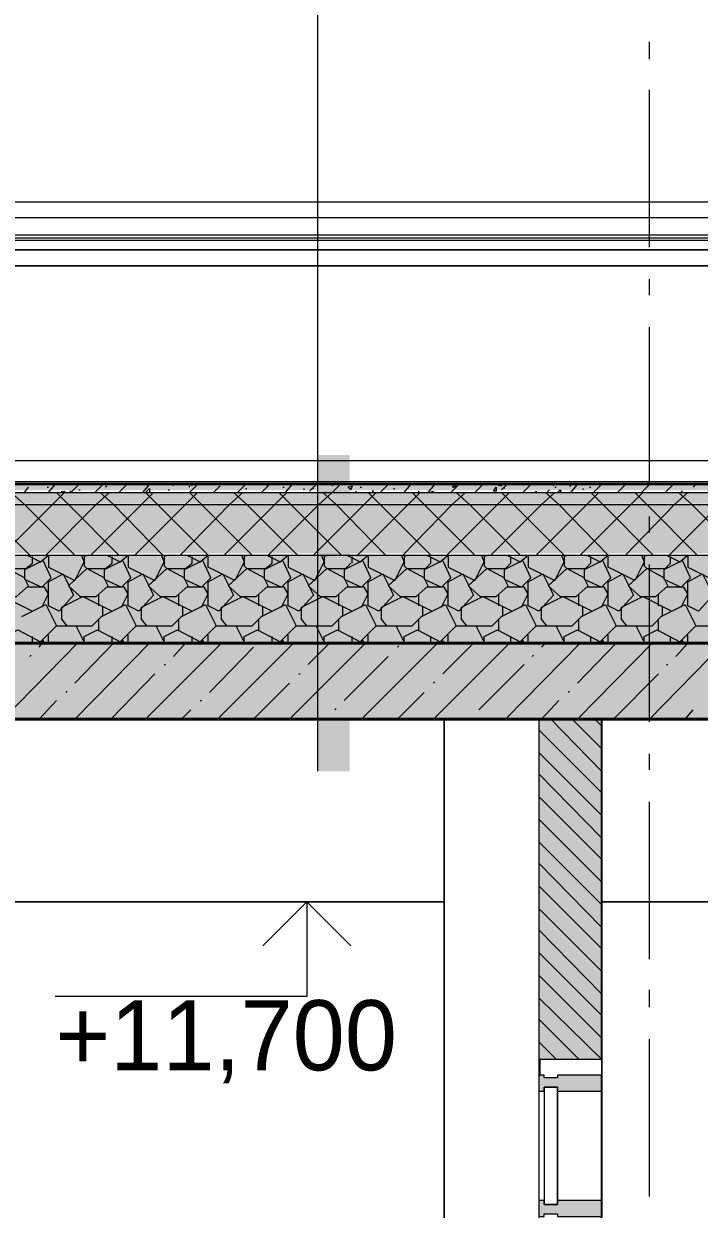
# Model space of a CAD drawing. Header units: millimetres. Extents: x -136833 to 49383, y -8033 to 344618.
# Drawn here: x -95332 to -93186, y 17568 to 21331 of the extents above; entities that cross this region are included whole.
import ezdxf

# ---------------------------------------------------------------- set-up
doc = ezdxf.new("R2010")
doc.units = ezdxf.units.MM
doc.layers.add('PDF _Геометрия', color=7, linetype='Continuous', true_color=0x1d1d1d)
doc.layers.add('PDF _Сплошная заливка', color=7, linetype='Continuous', true_color=0xffffff)
doc.layers.add('PDF _Текст', color=7, linetype='Continuous')

msp = doc.modelspace()

# ---------------------------------------------------------------- hatches: boundary and pattern name
at = {"layer": 'PDF _Сплошная заливка', "transparency": 33554559}
for color, points in [(256, [(-78050.73034751718, 19936.64902127481), (-78300.48146832889, 19932.41595143055), (-78545.99951929633, 19928.18288158628), (-79045.50176091974, 19919.71674189774), (-79291.01981188718, 19915.48367205348), (-79790.52205351059, 19907.01753236494), (-80036.04010447803, 19902.78446252067), (-80285.79122528975, 19898.55139267642), (-80531.30927625718, 19894.31832283215), (-81030.81151788059, 19885.85218314362), (-81276.32956884803, 19881.61911329935), (-81775.83181047143, 19873.15297361081), (-101616.2301705471, 19868.91990376655), (-101616.2301705471, 19873.15297361081), (-101802.4852436948, 19881.61911329935), (-101899.8458501129, 19885.85218314362), (-101992.9733866868, 19890.08525298788), (-102090.3339931049, 19894.31832283215), (-102183.4615296788, 19898.55139267642), (-102280.8221360969, 19902.78446252067), (-102467.0772092446, 19911.25060220921), (-102564.4378156627, 19915.48367205348), (-102657.5653522366, 19919.71674189774), (-102754.9259586547, 19923.94981174201), (-102848.0534952286, 19928.18288158628), (-102945.4141016467, 19932.41595143055), (-103038.5416382205, 19936.64902127481), (-103135.9022446387, 19936.64902127481), (-103135.9022446387, 19911.25060220921), (-103038.5416382205, 19911.25060220921), (-102945.4141016467, 19907.01753236494), (-102848.0534952286, 19902.78446252067), (-102754.9259586547, 19898.55139267642), (-102657.5653522366, 19894.31832283215), (-102564.4378156627, 19890.08525298788), (-102467.0772092446, 19885.85218314362), (-102373.9496726707, 19881.61911329935), (-102276.5890662526, 19877.38604345508), (-102090.3339931049, 19868.91990376655), (-101992.9733866868, 19864.68683392228), (-101899.8458501129, 19860.45376407802), (-101802.4852436948, 19856.22069423375), (-101709.357707121, 19851.98762438949), (-81674.23813420905, 19847.75455454522), (-81674.23813420905, 19851.98762438949), (-78059.19648720571, 19911.25060220921), (-77805.21229654975, 19911.25060220921), (-77805.21229654975, 19936.64902127481)]), (256, [(-78050.73034751718, 19911.25060220921), (-78300.48146832889, 19907.01753236494), (-78545.99951929633, 19902.78446252067), (-79045.50176091974, 19894.31832283215), (-79291.01981188718, 19890.08525298788), (-79790.52205351059, 19881.61911329935), (-80036.04010447803, 19877.38604345508), (-80285.79122528975, 19873.15297361081), (-80531.30927625718, 19868.91990376655), (-81030.81151788059, 19860.45376407802), (-81276.32956884803, 19856.22069423375), (-81775.83181047143, 19847.75455454522), (-101616.2301705471, 19843.52148470095), (-101616.2301705471, 19847.75455454522), (-101802.4852436948, 19856.22069423375), (-101899.8458501129, 19860.45376407802), (-101992.9733866868, 19864.68683392228), (-102090.3339931049, 19868.91990376655), (-102183.4615296788, 19873.15297361081), (-102280.8221360969, 19877.38604345508), (-102467.0772092446, 19885.85218314362), (-102564.4378156627, 19890.08525298788), (-102657.5653522366, 19894.31832283215), (-102754.9259586547, 19898.55139267642), (-102848.0534952286, 19902.78446252067), (-102945.4141016467, 19907.01753236494), (-103038.5416382205, 19911.25060220921), (-103135.9022446387, 19911.25060220921), (-103135.9022446387, 19873.15297361081), (-103038.5416382205, 19873.15297361081), (-102945.4141016467, 19868.91990376655), (-102848.0534952286, 19864.68683392228), (-102754.9259586547, 19860.45376407802), (-102657.5653522366, 19856.22069423375), (-102564.4378156627, 19851.98762438949), (-102467.0772092446, 19847.75455454522), (-102373.9496726707, 19843.52148470095), (-102276.5890662526, 19839.28841485668), (-102090.3339931049, 19830.82227516815), (-101992.9733866868, 19826.58920532388), (-101899.8458501129, 19822.35613547963), (-101802.4852436948, 19818.12306563536), (-101616.2301705471, 19809.65692594682), (-81674.23813420905, 19805.42385610256), (-81674.23813420905, 19809.65692594682), (-81428.72008324161, 19813.88999579109), (-79739.7252153794, 19843.52148470095), (-79494.20716441196, 19847.75455454522), (-78046.49727767293, 19873.15297361081), (-77805.21229654975, 19873.15297361081), (-77805.21229654975, 19911.25060220921)]), (256, [(-78050.73034751718, 19873.15297361081), (-78300.48146832889, 19868.91990376655), (-78545.99951929633, 19864.68683392228), (-79045.50176091974, 19856.22069423375), (-79291.01981188718, 19851.98762438949), (-79790.52205351059, 19843.52148470095), (-80036.04010447803, 19839.28841485668), (-80285.79122528975, 19835.05534501242), (-80531.30927625718, 19830.82227516815), (-81030.81151788059, 19822.35613547963), (-81276.32956884803, 19818.12306563536), (-81775.83181047143, 19809.65692594682), (-101616.2301705471, 19805.42385610256), (-101616.2301705471, 19809.65692594682), (-101802.4852436948, 19818.12306563536), (-101899.8458501129, 19822.35613547963), (-101992.9733866868, 19826.58920532388), (-102090.3339931049, 19830.82227516815), (-102183.4615296788, 19835.05534501242), (-102280.8221360969, 19839.28841485668), (-102467.0772092446, 19847.75455454522), (-102564.4378156627, 19851.98762438949), (-102657.5653522366, 19856.22069423375), (-102754.9259586547, 19860.45376407802), (-102848.0534952286, 19864.68683392228), (-102945.4141016467, 19868.91990376655), (-103038.5416382205, 19873.15297361081), (-103135.9022446387, 19873.15297361081), (-103135.9022446387, 19712.29631952869), (-103038.5416382205, 19712.29631952869), (-102945.4141016467, 19708.06324968444), (-102848.0534952286, 19703.83017984017), (-102754.9259586547, 19699.5971099959), (-102657.5653522366, 19695.36404015163), (-102564.4378156627, 19691.13097030737), (-102467.0772092446, 19686.8979004631), (-102280.8221360969, 19678.43176077457), (-102183.4615296788, 19674.1986909303), (-102090.3339931049, 19669.96562108604), (-101992.9733866868, 19665.73255124177), (-101899.8458501129, 19661.49948139751), (-101802.4852436948, 19657.26641155324), (-101616.2301705471, 19648.8002718647), (-101171.7578368992, 19644.56720202044), (-101171.7578368992, 19648.8002718647), (-81674.23813420905, 19653.03334170897), (-78059.19648720571, 19712.29631952869), (-77805.21229654975, 19712.29631952869), (-77805.21229654975, 19873.15297361081)]), (256, [(-78050.73034751718, 19712.29631952869), (-78550.23258914059, 19703.83017984017), (-78795.75064010805, 19699.5971099959), (-79295.25288173146, 19691.13097030737), (-79540.77093269888, 19686.8979004631), (-80040.2731743223, 19678.43176077457), (-80285.79122528975, 19674.1986909303), (-80785.29346691314, 19665.73255124177), (-81030.81151788059, 19661.49948139751), (-81780.06488031571, 19648.8002718647), (-101616.2301705471, 19644.56720202044), (-101616.2301705471, 19648.8002718647), (-101802.4852436948, 19657.26641155324), (-101899.8458501129, 19661.49948139751), (-101992.9733866868, 19665.73255124177), (-102090.3339931049, 19669.96562108604), (-102183.4615296788, 19674.1986909303), (-102280.8221360969, 19678.43176077457), (-102467.0772092446, 19686.8979004631), (-102564.4378156627, 19691.13097030737), (-102657.5653522366, 19695.36404015163), (-102754.9259586547, 19699.5971099959), (-102848.0534952286, 19703.83017984017), (-102945.4141016467, 19708.06324968444), (-103038.5416382205, 19712.29631952869), (-103135.9022446387, 19712.29631952869), (-103135.9022446387, 19365.18459229888), (-77805.21229654975, 19365.18459229888), (-77805.21229654975, 19712.29631952869)]), (7, [(-93636.89351410532, 17955.57233415823), (-93636.89351410532, 17942.87312462543), (-93497.20220924454, 17942.87312462543), (-93497.20220924454, 17993.66996275663), (-93636.89351410532, 17993.66996275663), (-93636.89351410532, 17985.20382306809), (-93679.22421254798, 17985.20382306809), (-93679.22421254798, 17993.66996275663), (-93696.15649192504, 17993.66996275663), (-93696.15649192504, 17942.87312462543), (-93679.22421254798, 17942.87312462543), (-93679.22421254798, 17955.57233415823)]), (7, [(-93636.89351410532, 17553.43069895294), (-93636.89351410532, 17544.9645592644), (-93497.20220924454, 17544.9645592644), (-93497.20220924454, 17595.7613973956), (-93636.89351410532, 17595.7613973956), (-93636.89351410532, 17583.0621878628), (-93679.22421254798, 17583.0621878628), (-93679.22421254798, 17595.7613973956), (-93696.15649192504, 17595.7613973956), (-93696.15649192504, 17544.9645592644), (-93679.22421254798, 17544.9645592644), (-93679.22421254798, 17553.43069895294)])]:
    msp.add_hatch(color=color, dxfattribs=at).paths.add_polyline_path(points)
h = msp.add_hatch(color=256, dxfattribs=at)
h.paths.add_polyline_path([(-77398.8375915002, 19123.8996111757), (-77398.8375915002, 19364.21276620235), (-103546.0112988801, 19364.21276620235), (-103546.0112988801, 19123.8996111757)])
h.paths.add_polyline_path([(146.768885612255, 19123.8996111757), (146.768885612255, 19364.21276620235), (-2304.178554217884, 19364.21276620235), (-2304.178554217884, 19123.8996111757)])
h.paths.add_polyline_path([(-4501.14180339202, 19123.8996111757), (-4501.14180339202, 19364.21276620235), (-25450.60446266543, 19364.21276620235), (-25450.60446266543, 19123.8996111757)])
h.paths.add_polyline_path([(-26102.49721868243, 19123.8996111757), (-26102.49721868243, 19364.21276620235), (-26352.24833949412, 19364.21276620235), (-26352.24833949412, 19123.8996111757)])
h = msp.add_hatch(color=256, dxfattribs=at)
h.paths.add_polyline_path([(-93696.15649192504, 18044.46680088781), (-93497.20220924454, 18044.46680088781), (-93497.20220924454, 19123.8996111757), (-93696.15649192504, 19123.8996111757)])
h.paths.add_polyline_path([(-93497.20220924454, 15242.1745639836), (-93696.15649192504, 15242.1745639836), (-93696.15649192504, 15165.9793067868), (-93497.20220924454, 15165.9793067868)])

# ---------------------------------------------------------------- linework, layer by layer
at = {"layer": 'PDF _Геометрия', "color": 7, "lineweight": 9}
for points in [[(-76899.33534987678, 29359.46249461136), (-94398.84608607323, 29359.46249461136), (-94398.84608607323, 24961.30292641879), (-94398.84608607323, 18958.80988724931)], [(-93344.81169485094, 21219.26918408746), (-93344.81169485094, 21274.29909206292)], [(-93344.81169485094, 20622.40633604594), (-93344.81169485094, 21121.90857766934)], [(-82829.86620169372, 20715.53387261979), (-103093.571546196, 20715.53387261979), (-103059.7069874419, 20660.50396464433), (-103093.571546196, 20715.53387261979), (-103825.8926292541, 20762.09764090672), (-103855.5241181639, 20766.33071075098), (-82829.86620169372, 20766.33071075098)], [(-82829.86620169372, 20660.50396464433), (-103059.7069874419, 20660.50396464433), (-103072.4061969747, 20652.0378249558), (-82829.86620169372, 20652.0378249558)], [(-82829.86620169372, 20643.57168526726), (-103123.2030351059, 20643.57168526726), (-103123.2030351059, 20613.9401963574)], [(-103127.4361049501, 19945.11516096334), (-103127.4361049501, 20563.1433582262), (-103131.6691747944, 20563.1433582262), (-103135.9022446387, 20563.1433582262), (-103144.3683843272, 20563.1433582262), (-103296.7588987208, 20563.1433582262), (-103296.7588987208, 19365.18459229888), (-103144.3683843272, 19365.18459229888), (-103135.9022446387, 19365.18459229888), (-77805.21229654975, 19365.18459229888)], [(-77805.21229654975, 19945.11516096334), (-77805.21229654975, 19940.88209111907), (-77805.21229654975, 19936.64902127481), (-77805.21229654975, 19911.25060220921), (-77805.21229654975, 19873.15297361081), (-77805.21229654975, 19712.29631952869), (-77805.21229654975, 19365.18459229888), (-77796.74615686122, 19365.18459229888), (-77648.5887123119, 19365.18459229888), (-77648.5887123119, 20563.1433582262), (-77796.74615686122, 20563.1433582262), (-77805.21229654975, 20563.1433582262), (-77809.44536639401, 20563.1433582262), (-77813.67843623828, 20563.1433582262), (-77813.67843623828, 19945.11516096334), (-81775.83181047143, 19877.38604345508), (-101616.2301705471, 19877.38604345508), (-103127.4361049501, 19945.11516096334), (-82863.73076044786, 19945.11516096334)], [(-93344.81169485094, 20470.01582165235), (-93344.81169485094, 20520.81265978354)], [(-93344.81169485094, 19868.91990376655), (-93344.81169485094, 20368.42214538996)], [(-93344.81169485094, 19716.52938937296), (-93344.81169485094, 19767.32622750416)], [(-93344.81169485094, 19115.43347148717), (-93344.81169485094, 19614.93571311058)], [(-93696.15649192504, 19123.8996111757), (-93996.70445086795, 19123.8996111757), (-93996.70445086795, 15242.1745639836), (-93996.70445086795, 15843.2704818694), (-95546.00801386937, 15843.2704818694), (-95546.00801386937, 15242.1745639836)], [(-94208.35794308125, 19123.8996111757), (-95546.00801386937, 19123.8996111757), (-95546.00801386937, 18543.96904251123), (-93996.70445086795, 18543.96904251123), (-93996.70445086795, 19123.8996111757)], [(-92815.67796431767, 15165.9793067868), (-91693.91445558713, 15165.9793067868), (-91693.91445558713, 18543.96904251123), (-93497.20220924454, 18543.96904251123), (-91693.91445558713, 18543.96904251123), (-91693.91445558713, 19123.8996111757)], [(-93497.20220924454, 19123.8996111757), (-93497.20220924454, 18543.96904251123)], [(-93495.21340600672, 19121.25555737673), (-93495.21340600672, 6840.299593478569), (-93444.42510919797, 6840.299593478569), (-93444.42510919797, 9092.232011483), (-93444.42510919797, 6840.299593478569)], [(-93344.81169485094, 18963.04295709358), (-93344.81169485094, 19013.83979522478)], [(-93344.81169485094, 18361.94703920779), (-93344.81169485094, 18861.4492808312)], [(-94136.39575572874, 18543.96904251123), (-94415.7783654503, 18543.96904251123), (-94432.71064482737, 18543.96904251123), (-94432.71064482737, 18243.42108356833), (-95232.76084539367, 18243.42108356833)], [(-94280.32013043377, 18543.96904251123), (-94580.86808937669, 18543.96904251123)], [(-93344.81169485094, 18209.5565248142), (-93344.81169485094, 18264.58643278966)], [(-93344.81169485094, 17608.4606069284), (-93344.81169485094, 18107.96284855182)], [(-93497.20220924454, 18044.46680088781), (-93497.20220924454, 15242.1745639836), (-93497.20220924454, 17570.36297833001), (-93497.20220924454, 17968.27154369103)], [(-93696.15649192504, 17968.27154369103), (-93696.15649192504, 17570.36297833001), (-93696.15649192504, 15242.1745639836)], [(-93679.22421254798, 17942.87312462543), (-93679.22421254798, 17595.7613973956)], [(-93636.89351410532, 17942.87312462543), (-93636.89351410532, 17595.7613973956)]]:
    msp.add_lwpolyline(points, dxfattribs=at)
for points in [[(-103123.2030351059, 20613.9401963574), (-82829.86620169372, 20613.9401963574)], [(-103127.4361049501, 20563.1433582262), (-82829.86620169372, 20563.1433582262)], [(-93696.15649192504, 19123.8996111757), (-93696.15649192504, 18044.46680088781), (-93497.20220924454, 18044.46680088781), (-93497.20220924454, 19123.8996111757)], [(-93996.70445086795, 15843.2704818694), (-93996.70445086795, 18543.96904251123), (-95546.00801386937, 18543.96904251123), (-95546.00801386937, 15843.2704818694)], [(-93636.89351410532, 17583.0621878628), (-93636.89351410532, 17955.57233415823), (-93679.22421254798, 17955.57233415823), (-93679.22421254798, 17583.0621878628)]]:
    msp.add_lwpolyline(points, close=True, dxfattribs=at)
at = {"layer": 'PDF _Геометрия', "color": 7, "lineweight": 40}
msp.add_lwpolyline([(-95546.00801386937, 19123.8996111757), (-91693.91445558713, 19123.8996111757), (-91693.91445558713, 18162.99275652727), (-91194.41221396372, 18162.99275652727), (-91194.41221396372, 19123.8996111757), (-88095.80508796086, 19123.8996111757), (-88095.80508796086, 18162.99275652727), (-87596.30284633746, 18162.99275652727), (-87596.30284633746, 19123.8996111757), (-83397.0975608254, 19123.8996111757), (-83397.0975608254, 18162.99275652727), (-82897.59531920198, 18162.99275652727), (-82897.59531920198, 19123.8996111757), (-77898.33983312361, 19123.8996111757), (-77898.33983312361, 18543.96904251123), (-77398.8375915002, 18543.96904251123), (-77398.8375915002, 19123.8996111757), (-77398.8375915002, 19365.18459229888), (-77398.8375915002, 20563.1433582262), (-77648.5887123119, 20563.1433582262), (-77648.5887123119, 19365.18459229888), (-103296.7588987208, 19365.18459229888)], dxfattribs=at)
at = {"layer": 'PDF _Геометрия', "color": 7, "lineweight": 20}
for points in [[(-103131.6691747944, 19945.11516096334), (-103135.9022446387, 19945.11516096334), (-103135.9022446387, 19940.88209111907), (-101616.2301705471, 19873.15297361081), (-81775.83181047143, 19873.15297361081), (-77805.21229654975, 19940.88209111907), (-77805.21229654975, 19945.11516096334), (-77809.44536639401, 19945.11516096334)], [(-103135.9022446387, 19940.88209111907), (-103135.9022446387, 19936.64902127481), (-101616.2301705471, 19868.91990376655), (-81775.83181047143, 19868.91990376655), (-77805.21229654975, 19936.64902127481), (-77805.21229654975, 19940.88209111907)], [(-103135.9022446387, 19936.64902127481), (-103135.9022446387, 19911.25060220921), (-101616.2301705471, 19843.52148470095), (-81775.83181047143, 19843.52148470095), (-77805.21229654975, 19911.25060220921), (-77805.21229654975, 19936.64902127481)], [(-103135.9022446387, 19911.25060220921), (-103135.9022446387, 19873.15297361081), (-101616.2301705471, 19805.42385610256), (-81775.83181047143, 19805.42385610256), (-77805.21229654975, 19873.15297361081), (-77805.21229654975, 19911.25060220921)], [(-103135.9022446387, 19873.15297361081), (-103135.9022446387, 19712.29631952869), (-101616.2301705471, 19644.56720202044), (-81780.06488031571, 19644.56720202044), (-77805.21229654975, 19712.29631952869), (-77805.21229654975, 19873.15297361081)]]:
    msp.add_lwpolyline(points, dxfattribs=at)
at = {"layer": 'PDF _Геометрия', "lineweight": 9}
for points in [[(-95211.59549617235, 19843.52148470095), (-95203.12935648381, 19847.75455454522), (-95203.12935648381, 19843.52148470095), (-95241.2269850822, 19805.42385610256), (-95402.08363916432, 19644.56720202044), (-95393.61749947579, 19623.40185279911), (-95423.24898838566, 19564.13887497938), (-95507.91038527098, 19606.46957342204), (-95507.91038527098, 19644.56720202044), (-95533.30880433657, 19623.40185279911), (-95575.63950277923, 19644.56720202044)], [(-95313.18917243474, 19644.56720202044), (-95474.04582651684, 19805.42385610256), (-95512.14345511523, 19843.52148470095)], [(-95169.26479772967, 19644.56720202044), (-95330.1214518118, 19805.42385610256), (-95372.45215025445, 19843.52148470095)], [(-95330.1214518118, 19843.52148470095), (-95317.422242279, 19860.45376407802)], [(-95262.39233430354, 19644.56720202044), (-95101.53568022142, 19805.42385610256), (-95059.20498177876, 19843.52148470095)], [(-95258.15926445927, 19860.45376407802), (-95253.926194615, 19860.45376407802)], [(-95253.926194615, 19843.52148470095), (-95232.76084539367, 19868.91990376655)], [(-95029.57349286889, 19644.56720202044), (-95190.43014695101, 19805.42385610256), (-95228.52777554942, 19843.52148470095)], [(-95186.19707710674, 19847.75455454522), (-95181.96400726249, 19847.75455454522)], [(-95181.96400726249, 19843.52148470095), (-95156.56558819689, 19868.91990376655)], [(-95156.56558819689, 19851.98762438949), (-95152.33251835262, 19851.98762438949)], [(-95126.93409928703, 19868.91990376655), (-95122.70102944275, 19868.91990376655)], [(-95122.70102944275, 19868.91990376655), (-95122.70102944275, 19868.91990376655)], [(-95118.46795959849, 19644.56720202044), (-94957.61130551637, 19805.42385610256), (-94919.51367691798, 19843.52148470095)], [(-95105.76875006569, 19843.52148470095), (-95080.3703310001, 19868.91990376655)], [(-94889.88218800811, 19644.56720202044), (-95046.50577224596, 19805.42385610256), (-95088.83647068864, 19843.52148470095)], [(-95071.90419131157, 19860.45376407802), (-95067.6711214673, 19864.68683392228)], [(-95050.73884209023, 19868.91990376655), (-95046.50577224596, 19868.91990376655)], [(-95029.57349286889, 19843.52148470095), (-95004.1750738033, 19868.91990376655)], [(-95029.57349286889, 19868.91990376655), (-95025.34042302464, 19868.91990376655)], [(-94978.77665473771, 19644.56720202044), (-94817.92000065559, 19805.42385610256), (-94779.82237205718, 19843.52148470095)], [(-94953.3782356721, 19843.52148470095), (-94932.21288645078, 19868.91990376655)], [(-94640.1310671964, 19644.56720202044), (-94631.66492750787, 19623.40185279911), (-94661.29641641774, 19564.13887497938), (-94745.95781330307, 19606.46957342204), (-94745.95781330307, 19644.56720202044), (-94906.81446738518, 19805.42385610256), (-94944.91209598357, 19843.52148470095), (-94932.21288645078, 19856.22069423375), (-94932.21288645078, 19843.52148470095)], [(-94902.58139754093, 19847.75455454522), (-94902.58139754093, 19847.75455454522)], [(-94894.11525785239, 19851.98762438949), (-94894.11525785239, 19851.98762438949)], [(-94872.94990863104, 19851.98762438949), (-94868.71683878679, 19851.98762438949)], [(-94856.01762925398, 19864.68683392228), (-94856.01762925398, 19868.91990376655)], [(-94834.85228003265, 19644.56720202044), (-94678.2286957948, 19805.42385610256), (-94635.89799735215, 19843.52148470095)], [(-94606.26650844228, 19644.56720202044), (-94767.1231625244, 19805.42385610256), (-94805.22079112279, 19843.52148470095), (-94779.82237205718, 19868.91990376655)], [(-94805.22079112279, 19860.45376407802), (-94805.22079112279, 19864.68683392228)], [(-94800.98772127852, 19868.91990376655), (-94796.75465143425, 19864.68683392228)], [(-94729.025533926, 19843.52148470095), (-94707.86018470467, 19864.68683392228)], [(-94699.39404501613, 19868.91990376655), (-94695.16097517186, 19868.91990376655)], [(-94695.16097517186, 19644.56720202044), (-94534.30432108976, 19805.42385610256), (-94496.20669249137, 19843.52148470095)], [(-94669.76255610627, 19851.98762438949), (-94669.76255610627, 19851.98762438949)], [(-94462.34213373723, 19644.56720202044), (-94623.19878781933, 19805.42385610256), (-94665.529486262, 19843.52148470095)], [(-94652.83027672922, 19843.52148470095), (-94627.43185766361, 19868.91990376655)], [(-94627.43185766361, 19856.22069423375), (-94623.19878781933, 19856.22069423375)], [(-94602.03343859801, 19864.68683392228), (-94602.03343859801, 19864.68683392228)], [(-94576.63501953242, 19843.52148470095), (-94551.23660046683, 19868.91990376655), (-94547.00353062255, 19868.91990376655)], [(-94559.70274015535, 19864.68683392228), (-94555.46967031108, 19864.68683392228)], [(-94555.46967031108, 19644.56720202044), (-94394.61301622898, 19805.42385610256), (-94352.2823177863, 19843.52148470095), (-94326.88389872071, 19868.91990376655)], [(-94547.00353062255, 19868.91990376655), (-94547.00353062255, 19868.91990376655)], [(-94322.65082887645, 19644.56720202044), (-94483.50748295856, 19805.42385610256), (-94521.60511155696, 19843.52148470095)], [(-94508.90590202415, 19860.45376407802), (-94504.67283217989, 19860.45376407802)], [(-94500.43976233562, 19843.52148470095), (-94479.2744131143, 19868.91990376655)], [(-94441.1767845159, 19851.98762438949), (-94441.1767845159, 19856.22069423375)], [(-94424.24450513883, 19847.75455454522), (-94403.07915591751, 19868.91990376655)], [(-94420.01143529457, 19856.22069423375), (-94420.01143529457, 19856.22069423375)], [(-94415.7783654503, 19856.22069423375), (-94411.54529560603, 19856.22069423375)], [(-94411.54529560603, 19644.56720202044), (-94250.68864152391, 19805.42385610256), (-94212.59101292552, 19843.52148470095)], [(-94182.95952401566, 19644.56720202044), (-94339.58310825352, 19805.42385610256), (-94381.91380669616, 19843.52148470095)], [(-94352.2823177863, 19864.68683392228), (-94348.04924794205, 19868.91990376655)], [(-94318.41775903218, 19851.98762438949), (-94318.41775903218, 19851.98762438949)], [(-94276.08706058952, 19843.52148470095), (-94276.08706058952, 19847.75455454522)], [(-94271.85399074525, 19644.56720202044), (-94110.99733666313, 19805.42385610256), (-94072.89970806474, 19843.52148470095)], [(-94263.38785105672, 19860.45376407802), (-94259.15478121245, 19860.45376407802)], [(-94039.0351493106, 19644.56720202044), (-94199.89180339272, 19805.42385610256), (-94237.98943199113, 19843.52148470095)], [(-94199.89180339272, 19843.52148470095), (-94174.49338432713, 19868.91990376655)], [(-94157.56110495006, 19856.22069423375), (-94153.3280351058, 19856.22069423375)], [(-94127.9296160402, 19644.56720202044), (-93971.30603180235, 19805.42385610256), (-93928.97533335969, 19843.52148470095)], [(-94123.69654619593, 19843.52148470095), (-94102.5311969746, 19868.91990376655)], [(-93899.34384444982, 19644.56720202044), (-94060.20049853195, 19805.42385610256), (-94098.29812713034, 19843.52148470095)], [(-94085.59891759753, 19868.91990376655), (-94085.59891759753, 19868.91990376655)], [(-94085.59891759753, 19868.91990376655), (-94085.59891759753, 19868.91990376655)], [(-94077.132777909, 19843.52148470095), (-94077.132777909, 19847.75455454522)], [(-94047.50128899913, 19843.52148470095), (-94026.33593977781, 19868.91990376655)], [(-94047.50128899913, 19868.91990376655), (-94043.26821915488, 19868.91990376655)], [(-94043.26821915488, 19843.52148470095), (-94030.56900962206, 19847.75455454522), (-94034.80207946635, 19843.52148470095)], [(-93988.23831117942, 19856.22069423375), (-93988.23831117942, 19856.22069423375)], [(-93988.23831117942, 19644.56720202044), (-93827.3816570973, 19805.42385610256), (-93789.28402849889, 19843.52148470095)], [(-93975.53910164662, 19843.52148470095), (-93950.14068258103, 19868.91990376655)], [(-93755.41946974478, 19644.56720202044), (-93916.27612382689, 19805.42385610256), (-93958.60682226956, 19843.52148470095)], [(-93899.34384444982, 19843.52148470095), (-93873.94542538423, 19868.91990376655)], [(-93899.34384444982, 19868.91990376655), (-93895.11077460556, 19868.91990376655)], [(-93848.54700631864, 19644.56720202044), (-93687.6903522365, 19805.42385610256), (-93645.35965379386, 19843.52148470095)], [(-93831.61472694157, 19868.91990376655), (-93831.61472694157, 19868.91990376655)], [(-93831.61472694157, 19868.91990376655), (-93814.6824475645, 19864.68683392228), (-93818.91551740876, 19868.91990376655)], [(-93814.6824475645, 19851.98762438949), (-93797.75016818743, 19868.91990376655)], [(-93615.72816488399, 19644.56720202044), (-93776.5848189661, 19805.42385610256), (-93814.6824475645, 19843.52148470095)], [(-93806.21630787596, 19860.45376407802), (-93806.21630787596, 19856.22069423375)], [(-93746.95333005625, 19843.52148470095), (-93721.55491099064, 19868.91990376655)], [(-93708.85570145785, 19843.52148470095), (-93704.62263161357, 19847.75455454522), (-93704.62263161357, 19843.52148470095)], [(-93704.62263161357, 19644.56720202044), (-93543.76597753147, 19805.42385610256), (-93505.66834893308, 19843.52148470095)], [(-93370.21011391655, 19644.56720202044), (-93361.74397422801, 19623.40185279911), (-93391.37546313788, 19564.13887497938), (-93476.0368600232, 19606.46957342204), (-93476.0368600232, 19644.56720202044), (-93632.66044426106, 19805.42385610256), (-93674.99114270372, 19843.52148470095)], [(-93670.75807285945, 19843.52148470095), (-93662.29193317093, 19851.98762438949)], [(-93649.59272363811, 19864.68683392228), (-93649.59272363811, 19868.91990376655)], [(-93645.35965379386, 19860.45376407802), (-93641.12658394959, 19860.45376407802)], [(-93636.89351410532, 19843.52148470095), (-93628.42737441679, 19851.98762438949), (-93628.42737441679, 19843.52148470095)], [(-93628.42737441679, 19847.75455454522), (-93624.19430457252, 19847.75455454522)], [(-93598.79588550693, 19864.68683392228), (-93594.56281566265, 19864.68683392228)], [(-93594.56281566265, 19843.52148470095), (-93573.39746644133, 19868.91990376655)], [(-93564.93132675279, 19644.56720202044), (-93404.07467267069, 19805.42385610256), (-93365.9770440723, 19843.52148470095)], [(-93556.46518706426, 19856.22069423375), (-93556.46518706426, 19851.98762438949)], [(-93535.29983784293, 19860.45376407802), (-93531.06676799867, 19860.45376407802)], [(-93332.11248531815, 19644.56720202044), (-93492.96913940027, 19805.42385610256), (-93531.06676799867, 19843.52148470095)], [(-93522.60062831013, 19843.52148470095), (-93497.20220924454, 19868.91990376655)], [(-93446.40537111333, 19843.52148470095), (-93421.00695204774, 19868.91990376655)], [(-93421.00695204774, 19644.56720202044), (-93264.3833678099, 19805.42385610256), (-93222.05266936723, 19843.52148470095)], [(-93192.42118045737, 19644.56720202044), (-93353.27783453948, 19805.42385610256), (-93391.37546313788, 19843.52148470095)], [(-93378.67625360508, 19868.91990376655), (-93374.44318376081, 19868.91990376655)], [(-93374.44318376081, 19868.91990376655), (-93374.44318376081, 19868.91990376655)], [(-93370.21011391655, 19843.52148470095), (-93344.81169485094, 19868.91990376655)], [(-93294.01485671976, 19843.52148470095), (-93268.61643765416, 19868.91990376655)], [(-93281.31564718696, 19644.56720202044), (-93120.45899310484, 19805.42385610256), (-93082.36136450645, 19843.52148470095)], [(-93048.49680575232, 19644.56720202044), (-93209.35345983444, 19805.42385610256), (-93251.68415827709, 19843.52148470095)], [(-93243.21801858857, 19847.75455454522), (-93238.9849487443, 19847.75455454522)], [(-93217.81959952298, 19847.75455454522), (-93217.81959952298, 19847.75455454522)], [(-93205.12038999016, 19860.45376407802), (-93196.65425030162, 19868.91990376655)], [(-93196.65425030162, 19851.98762438949), (-93196.65425030162, 19851.98762438949)], [(-95380.91828994299, 19644.56720202044), (-95393.61749947579, 19640.33413217617), (-95393.61749947579, 19610.70264326631), (-95385.15135978725, 19602.23650357778), (-95444.41433760698, 19547.20659560232), (-95406.31670900859, 19513.34203684819), (-95355.5198708774, 19513.34203684819), (-95317.422242279, 19547.20659560232), (-95330.1214518118, 19572.60501466792), (-95385.15135978725, 19602.23650357778), (-95325.88838196752, 19602.23650357778), (-95304.7230327462, 19619.16878295484), (-95304.7230327462, 19640.33413217617)], [(-95321.65531212327, 19644.56720202044), (-95279.3246136806, 19623.40185279911), (-95253.926194615, 19644.56720202044), (-95253.926194615, 19606.46957342204), (-95169.26479772967, 19564.13887497938), (-95139.63330881982, 19623.40185279911), (-95148.09944850835, 19644.56720202044)], [(-95126.93409928703, 19644.56720202044), (-95139.63330881982, 19640.33413217617), (-95139.63330881982, 19610.70264326631), (-95131.16716913128, 19602.23650357778), (-95190.43014695101, 19547.20659560232), (-95152.33251835262, 19513.34203684819), (-95101.53568022142, 19513.34203684819), (-95063.43805162303, 19547.20659560232), (-95076.13726115582, 19572.60501466792), (-95131.16716913128, 19602.23650357778), (-95071.90419131157, 19602.23650357778), (-95050.73884209023, 19619.16878295484), (-95050.73884209023, 19640.33413217617)], [(-95067.6711214673, 19644.56720202044), (-95025.34042302464, 19623.40185279911), (-94999.94200395903, 19644.56720202044), (-94999.94200395903, 19606.46957342204), (-94915.28060707371, 19564.13887497938), (-94885.64911816386, 19623.40185279911), (-94894.11525785239, 19644.56720202044)], [(-94872.94990863104, 19644.56720202044), (-94885.64911816386, 19640.33413217617), (-94885.64911816386, 19610.70264326631), (-94877.18297847532, 19602.23650357778), (-94936.44595629504, 19547.20659560232), (-94898.34832769664, 19513.34203684819), (-94847.55148956545, 19513.34203684819), (-94809.45386096706, 19547.20659560232), (-94822.15307049986, 19572.60501466792), (-94877.18297847532, 19602.23650357778), (-94817.92000065559, 19602.23650357778), (-94796.75465143425, 19619.16878295484), (-94796.75465143425, 19640.33413217617)], [(-94813.68693081132, 19644.56720202044), (-94771.35623236865, 19623.40185279911), (-94745.95781330307, 19644.56720202044)], [(-94618.96571797508, 19644.56720202044), (-94631.66492750787, 19640.33413217617), (-94631.66492750787, 19610.70264326631), (-94623.19878781933, 19602.23650357778), (-94682.46176563908, 19547.20659560232), (-94644.36413704068, 19513.34203684819), (-94593.56729890947, 19513.34203684819), (-94555.46967031108, 19547.20659560232), (-94568.16887984388, 19572.60501466792), (-94623.19878781933, 19602.23650357778), (-94563.93580999962, 19602.23650357778), (-94542.7704607783, 19619.16878295484), (-94542.7704607783, 19640.33413217617)], [(-94559.70274015535, 19644.56720202044), (-94517.37204171269, 19623.40185279911), (-94491.97362264708, 19644.56720202044), (-94491.97362264708, 19606.46957342204), (-94407.31222576177, 19564.13887497938), (-94377.68073685191, 19623.40185279911), (-94386.14687654044, 19644.56720202044)], [(-94364.9815273191, 19644.56720202044), (-94377.68073685191, 19640.33413217617), (-94377.68073685191, 19610.70264326631), (-94369.21459716337, 19602.23650357778), (-94428.47757498309, 19547.20659560232), (-94390.3799463847, 19513.34203684819), (-94339.58310825352, 19513.34203684819), (-94301.48547965512, 19547.20659560232), (-94314.18468918791, 19572.60501466792), (-94369.21459716337, 19602.23650357778), (-94309.95161934366, 19602.23650357778), (-94293.01933996659, 19619.16878295484)], [(-94305.71854949938, 19644.56720202044), (-94263.38785105672, 19623.40185279911), (-94237.98943199113, 19644.56720202044), (-94237.98943199113, 19606.46957342204), (-94153.3280351058, 19564.13887497938), (-94123.69654619593, 19623.40185279911), (-94132.16268588447, 19644.56720202044)], [(-94110.99733666313, 19644.56720202044), (-94123.69654619593, 19640.33413217617), (-94123.69654619593, 19610.70264326631), (-94115.2304065074, 19602.23650357778), (-94174.49338432713, 19547.20659560232), (-94136.39575572874, 19513.34203684819), (-94085.59891759753, 19513.34203684819), (-94047.50128899913, 19547.20659560232), (-94060.20049853195, 19572.60501466792), (-94115.2304065074, 19602.23650357778), (-94055.96742868767, 19602.23650357778), (-94039.0351493106, 19619.16878295484), (-94039.0351493106, 19640.33413217617)], [(-94051.73435884342, 19644.56720202044), (-94009.40366040074, 19623.40185279911), (-93984.00524133515, 19644.56720202044), (-93984.00524133515, 19606.46957342204), (-93899.34384444982, 19564.13887497938), (-93869.71235553996, 19623.40185279911), (-93878.1784952285, 19644.56720202044)], [(-93857.01314600716, 19644.56720202044), (-93869.71235553996, 19640.33413217617), (-93869.71235553996, 19610.70264326631), (-93861.24621585142, 19602.23650357778), (-93920.50919367115, 19547.20659560232), (-93882.41156507276, 19513.34203684819), (-93831.61472694157, 19513.34203684819), (-93793.51709834317, 19547.20659560232), (-93806.21630787596, 19572.60501466792), (-93861.24621585142, 19602.23650357778), (-93801.98323803171, 19602.23650357778), (-93785.05095865464, 19619.16878295484), (-93785.05095865464, 19640.33413217617)], [(-93797.75016818743, 19644.56720202044), (-93755.41946974478, 19623.40185279911), (-93730.02105067918, 19644.56720202044), (-93730.02105067918, 19606.46957342204), (-93645.35965379386, 19564.13887497938), (-93615.72816488399, 19623.40185279911), (-93624.19430457252, 19644.56720202044)], [(-93603.02895535118, 19644.56720202044), (-93615.72816488399, 19640.33413217617), (-93615.72816488399, 19610.70264326631), (-93607.26202519546, 19602.23650357778), (-93666.52500301518, 19547.20659560232), (-93628.42737441679, 19513.34203684819), (-93577.6305362856, 19513.34203684819), (-93539.5329076872, 19547.20659560232), (-93552.23211722, 19572.60501466792), (-93607.26202519546, 19602.23650357778), (-93547.99904737572, 19602.23650357778), (-93531.06676799867, 19619.16878295484), (-93531.06676799867, 19640.33413217617)], [(-93543.76597753147, 19644.56720202044), (-93501.4352790888, 19623.40185279911), (-93476.0368600232, 19644.56720202044)], [(-93349.04476469522, 19644.56720202044), (-93361.74397422801, 19640.33413217617), (-93361.74397422801, 19610.70264326631), (-93353.27783453948, 19602.23650357778), (-93412.54081235922, 19547.20659560232), (-93374.44318376081, 19513.34203684819), (-93323.64634562962, 19513.34203684819), (-93285.54871703123, 19547.20659560232), (-93298.24792656403, 19572.60501466792), (-93353.27783453948, 19602.23650357778), (-93294.01485671976, 19602.23650357778), (-93277.08257734269, 19619.16878295484), (-93277.08257734269, 19640.33413217617)], [(-93289.7817868755, 19644.56720202044), (-93247.45108843283, 19623.40185279911), (-93222.05266936723, 19644.56720202044), (-93222.05266936723, 19606.46957342204), (-93137.39127248191, 19564.13887497938), (-93107.75978357205, 19623.40185279911), (-93116.22592326059, 19644.56720202044)], [(-94288.7862701223, 19619.16878295484), (-94288.7862701223, 19640.33413217617)], [(-95275.09154383634, 19479.47747809406), (-95253.926194615, 19521.80817653672), (-95266.62540414781, 19542.97352575805), (-95321.65531212327, 19542.97352575805)], [(-95021.10735318036, 19479.47747809406), (-94999.94200395903, 19521.80817653672), (-95012.64121349184, 19542.97352575805), (-95067.6711214673, 19542.97352575805)], [(-94767.1231625244, 19479.47747809406), (-94745.95781330307, 19521.80817653672), (-94758.65702283586, 19542.97352575805), (-94813.68693081132, 19542.97352575805)], [(-94513.13897186842, 19479.47747809406), (-94491.97362264708, 19521.80817653672), (-94504.67283217989, 19542.97352575805), (-94559.70274015535, 19542.97352575805)], [(-94259.15478121245, 19479.47747809406), (-94237.98943199113, 19521.80817653672), (-94250.68864152391, 19542.97352575805), (-94305.71854949938, 19542.97352575805)], [(-94005.17059055649, 19479.47747809406), (-93984.00524133515, 19521.80817653672), (-93996.70445086795, 19542.97352575805), (-94051.73435884342, 19542.97352575805)], [(-93751.1863999005, 19479.47747809406), (-93730.02105067918, 19521.80817653672), (-93742.72026021197, 19542.97352575805), (-93797.75016818743, 19542.97352575805)], [(-93497.20220924454, 19479.47747809406), (-93476.0368600232, 19521.80817653672), (-93488.736069556, 19542.97352575805), (-93543.76597753147, 19542.97352575805)], [(-93243.21801858857, 19479.47747809406), (-93222.05266936723, 19521.80817653672), (-93234.75187890003, 19542.97352575805), (-93289.7817868755, 19542.97352575805)], [(-95448.64740745125, 19420.21450027433), (-95465.5796868283, 19441.37984949567), (-95465.5796868283, 19479.47747809406), (-95397.85056932006, 19513.34203684819), (-95304.7230327462, 19466.77826856126)], [(-95194.66321679528, 19420.21450027433), (-95211.59549617235, 19441.37984949567), (-95211.59549617235, 19479.47747809406), (-95143.8663786641, 19513.34203684819), (-95050.73884209023, 19466.77826856126)], [(-95093.06954053289, 19483.71054793832), (-95093.06954053289, 19517.57510669246)], [(-94940.67902613932, 19420.21450027433), (-94957.61130551637, 19441.37984949567), (-94957.61130551637, 19479.47747809406), (-94889.88218800811, 19513.34203684819), (-94796.75465143425, 19466.77826856126)], [(-94839.08534987693, 19483.71054793832), (-94839.08534987693, 19517.57510669246)], [(-94686.69483548333, 19420.21450027433), (-94703.6271148604, 19441.37984949567), (-94703.6271148604, 19479.47747809406), (-94635.89799735215, 19513.34203684819), (-94542.7704607783, 19466.77826856126)], [(-94585.10115922094, 19483.71054793832), (-94585.10115922094, 19517.57510669246)], [(-94432.71064482737, 19420.21450027433), (-94449.64292420443, 19441.37984949567), (-94449.64292420443, 19479.47747809406), (-94381.91380669616, 19513.34203684819), (-94288.7862701223, 19466.77826856126)], [(-94331.11696856498, 19483.71054793832), (-94331.11696856498, 19517.57510669246)], [(-94178.7264541714, 19420.21450027433), (-94195.65873354845, 19441.37984949567), (-94195.65873354845, 19479.47747809406), (-94127.9296160402, 19513.34203684819), (-94034.80207946635, 19466.77826856126)], [(-94077.132777909, 19483.71054793832), (-94077.132777909, 19517.57510669246)], [(-93924.74226351542, 19420.21450027433), (-93941.67454289249, 19441.37984949567), (-93941.67454289249, 19479.47747809406), (-93873.94542538423, 19513.34203684819), (-93780.81788881037, 19466.77826856126)], [(-93823.14858725303, 19483.71054793832), (-93823.14858725303, 19517.57510669246)], [(-93670.75807285945, 19420.21450027433), (-93687.6903522365, 19441.37984949567), (-93687.6903522365, 19479.47747809406), (-93619.96123472825, 19513.34203684819), (-93526.8336981544, 19466.77826856126)], [(-93569.16439659707, 19483.71054793832), (-93569.16439659707, 19517.57510669246)], [(-93416.77388220347, 19420.21450027433), (-93433.70616158054, 19441.37984949567), (-93433.70616158054, 19479.47747809406), (-93365.9770440723, 19513.34203684819), (-93272.84950749842, 19466.77826856126)], [(-93315.18020594108, 19483.71054793832), (-93315.18020594108, 19517.57510669246)], [(-95393.61749947579, 19365.18459229888), (-95393.61749947579, 19386.3499415202), (-95351.28680103313, 19407.51529074153), (-95279.3246136806, 19369.41766214313), (-95228.52777554942, 19420.21450027433), (-95114.23488975421, 19420.21450027433), (-95080.3703310001, 19454.07905902846), (-95080.3703310001, 19479.47747809406)], [(-95338.58759150034, 19449.84598918419), (-95262.39233430354, 19487.94361778259), (-95228.52777554942, 19420.21450027433)], [(-95139.63330881982, 19365.18459229888), (-95139.63330881982, 19386.3499415202), (-95097.30261037716, 19407.51529074153), (-95025.34042302464, 19369.41766214313), (-94974.54358489343, 19420.21450027433), (-94860.25069909825, 19420.21450027433), (-94826.38614034413, 19454.07905902846), (-94826.38614034413, 19479.47747809406)], [(-95084.60340084435, 19449.84598918419), (-95008.40814364757, 19487.94361778259), (-94974.54358489343, 19420.21450027433)], [(-94885.64911816386, 19365.18459229888), (-94885.64911816386, 19386.3499415202), (-94843.31841972118, 19407.51529074153), (-94771.35623236865, 19369.41766214313), (-94720.55939423747, 19420.21450027433), (-94606.26650844228, 19420.21450027433), (-94572.40194968815, 19454.07905902846), (-94572.40194968815, 19479.47747809406)], [(-94830.6192101884, 19449.84598918419), (-94754.4239529916, 19487.94361778259), (-94720.55939423747, 19420.21450027433)], [(-94631.66492750787, 19365.18459229888), (-94631.66492750787, 19386.3499415202), (-94589.33422906522, 19407.51529074153), (-94517.37204171269, 19369.41766214313), (-94466.5752035815, 19420.21450027433), (-94352.2823177863, 19420.21450027433), (-94318.41775903218, 19454.07905902846), (-94318.41775903218, 19479.47747809406)], [(-94576.63501953242, 19449.84598918419), (-94500.43976233562, 19487.94361778259), (-94466.5752035815, 19420.21450027433)], [(-94377.68073685191, 19365.18459229888), (-94377.68073685191, 19386.3499415202), (-94335.35003840923, 19407.51529074153), (-94263.38785105672, 19369.41766214313), (-94212.59101292552, 19420.21450027433), (-94098.29812713034, 19420.21450027433), (-94064.4335683762, 19454.07905902846), (-94064.4335683762, 19479.47747809406)], [(-94322.65082887645, 19449.84598918419), (-94246.45557167966, 19487.94361778259), (-94212.59101292552, 19420.21450027433)], [(-94123.69654619593, 19365.18459229888), (-94123.69654619593, 19386.3499415202), (-94081.36584775327, 19407.51529074153), (-94009.40366040074, 19369.41766214313), (-93958.60682226956, 19420.21450027433), (-93844.31393647435, 19420.21450027433), (-93810.44937772024, 19454.07905902846), (-93810.44937772024, 19479.47747809406)], [(-94068.66663822047, 19449.84598918419), (-93992.47138102367, 19487.94361778259), (-93958.60682226956, 19420.21450027433)], [(-93869.71235553996, 19365.18459229888), (-93869.71235553996, 19386.3499415202), (-93827.3816570973, 19407.51529074153), (-93755.41946974478, 19369.41766214313), (-93704.62263161357, 19420.21450027433), (-93590.3297458184, 19420.21450027433), (-93556.46518706426, 19454.07905902846), (-93556.46518706426, 19479.47747809406)], [(-93814.6824475645, 19449.84598918419), (-93738.48719036771, 19487.94361778259), (-93704.62263161357, 19420.21450027433)], [(-93615.72816488399, 19365.18459229888), (-93615.72816488399, 19386.3499415202), (-93573.39746644133, 19407.51529074153), (-93501.4352790888, 19369.41766214313), (-93450.63844095761, 19420.21450027433), (-93336.34555516242, 19420.21450027433), (-93302.4809964083, 19454.07905902846), (-93302.4809964083, 19479.47747809406)], [(-93560.69825690854, 19449.84598918419), (-93484.50299971174, 19487.94361778259), (-93450.63844095761, 19420.21450027433)], [(-93361.74397422801, 19365.18459229888), (-93361.74397422801, 19386.3499415202), (-93319.41327578537, 19407.51529074153), (-93247.45108843283, 19369.41766214313), (-93196.65425030162, 19420.21450027433), (-93082.36136450645, 19420.21450027433), (-93048.49680575232, 19454.07905902846), (-93048.49680575232, 19479.47747809406)], [(-93344.81169485094, 19123.8996111757), (-93107.75978357205, 19365.18459229888), (-93107.75978357205, 19386.3499415202), (-93065.42908512938, 19407.51529074153), (-92993.46689777686, 19369.41766214313), (-92942.67005964566, 19420.21450027433), (-92828.37717385047, 19420.21450027433), (-92794.51261509635, 19454.07905902846), (-92794.51261509635, 19479.47747809406)], [(-93306.71406625255, 19449.84598918419), (-93230.51880905576, 19487.94361778259), (-93196.65425030162, 19420.21450027433)], [(-95143.8663786641, 19365.18459229888), (-95139.63330881982, 19369.41766214313), (-95165.03172788542, 19420.21450027433)], [(-95093.06954053289, 19403.28222089727), (-95093.06954053289, 19437.1467796514)], [(-94889.88218800811, 19365.18459229888), (-94885.64911816386, 19369.41766214313), (-94911.04753722945, 19420.21450027433)], [(-94839.08534987693, 19403.28222089727), (-94839.08534987693, 19437.1467796514)], [(-94635.89799735215, 19365.18459229888), (-94631.66492750787, 19369.41766214313), (-94657.06334657347, 19420.21450027433)], [(-94585.10115922094, 19403.28222089727), (-94585.10115922094, 19437.1467796514)], [(-94381.91380669616, 19365.18459229888), (-94377.68073685191, 19369.41766214313), (-94403.07915591751, 19420.21450027433)], [(-94331.11696856498, 19403.28222089727), (-94331.11696856498, 19437.1467796514)], [(-94127.9296160402, 19365.18459229888), (-94123.69654619593, 19369.41766214313), (-94149.09496526152, 19420.21450027433)], [(-94077.132777909, 19403.28222089727), (-94077.132777909, 19437.1467796514)], [(-93873.94542538423, 19365.18459229888), (-93869.71235553996, 19369.41766214313), (-93895.11077460556, 19420.21450027433)], [(-93823.14858725303, 19403.28222089727), (-93823.14858725303, 19437.1467796514)], [(-93619.96123472825, 19365.18459229888), (-93615.72816488399, 19369.41766214313), (-93641.12658394959, 19420.21450027433)], [(-93569.16439659707, 19403.28222089727), (-93569.16439659707, 19437.1467796514)], [(-93365.9770440723, 19365.18459229888), (-93361.74397422801, 19369.41766214313), (-93387.14239329362, 19420.21450027433)], [(-93315.18020594108, 19403.28222089727), (-93315.18020594108, 19437.1467796514)], [(-95308.95610259047, 19365.18459229888), (-95304.7230327462, 19365.18459229888), (-95304.7230327462, 19386.3499415202)], [(-95253.926194615, 19365.18459229888), (-95253.926194615, 19390.58301136447)], [(-95054.9719119345, 19365.18459229888), (-95050.73884209023, 19365.18459229888), (-95050.73884209023, 19386.3499415202)], [(-94999.94200395903, 19365.18459229888), (-94999.94200395903, 19390.58301136447)], [(-94800.98772127852, 19365.18459229888), (-94796.75465143425, 19365.18459229888), (-94796.75465143425, 19386.3499415202)], [(-94745.95781330307, 19365.18459229888), (-94745.95781330307, 19390.58301136447)], [(-94547.00353062255, 19365.18459229888), (-94542.7704607783, 19365.18459229888), (-94542.7704607783, 19386.3499415202)], [(-94491.97362264708, 19365.18459229888), (-94491.97362264708, 19390.58301136447)], [(-94288.7862701223, 19365.18459229888), (-94288.7862701223, 19386.3499415202)], [(-94237.98943199113, 19365.18459229888), (-94237.98943199113, 19390.58301136447)], [(-94039.0351493106, 19365.18459229888), (-94039.0351493106, 19386.3499415202)], [(-93984.00524133515, 19365.18459229888), (-93984.00524133515, 19390.58301136447)], [(-93785.05095865464, 19365.18459229888), (-93785.05095865464, 19386.3499415202)], [(-93730.02105067918, 19365.18459229888), (-93730.02105067918, 19390.58301136447)], [(-93531.06676799867, 19365.18459229888), (-93531.06676799867, 19386.3499415202)], [(-93476.0368600232, 19365.18459229888), (-93476.0368600232, 19390.58301136447)], [(-93277.08257734269, 19365.18459229888), (-93277.08257734269, 19386.3499415202)], [(-93260.15029796562, 19322.85389385621), (-93222.05266936723, 19365.18459229888), (-93222.05266936723, 19390.58301136447)], [(-95397.85056932006, 19123.8996111757), (-95160.79865804115, 19365.18459229888)], [(-95266.62540414781, 19365.18459229888), (-95270.85847399206, 19373.6507319874), (-95287.79075336913, 19365.18459229888)], [(-95283.55768352486, 19352.48538276607), (-95275.09154383634, 19365.18459229888)], [(-95169.26479772967, 19123.8996111757), (-94932.21288645078, 19365.18459229888)], [(-95169.26479772967, 19238.19249697089), (-95046.50577224596, 19365.18459229888)], [(-95012.64121349184, 19365.18459229888), (-95016.8742833361, 19373.6507319874), (-95033.80656271317, 19365.18459229888)], [(-94944.91209598357, 19123.8996111757), (-94703.6271148604, 19365.18459229888)], [(-94856.01762925398, 19322.85389385621), (-94817.92000065559, 19365.18459229888)], [(-94758.65702283586, 19365.18459229888), (-94762.89009268013, 19373.6507319874), (-94779.82237205718, 19365.18459229888)], [(-94741.72474345879, 19208.56100806102), (-94602.03343859801, 19352.48538276607)], [(-94716.3263243932, 19123.8996111757), (-94475.04134327003, 19365.18459229888)], [(-94504.67283217989, 19365.18459229888), (-94508.90590202415, 19373.6507319874), (-94525.83818140122, 19365.18459229888)], [(-94487.74055280283, 19123.8996111757), (-94246.45557167966, 19365.18459229888)], [(-94428.47757498309, 19297.45547479061), (-94360.74845747484, 19365.18459229888)], [(-94293.01933996659, 19365.18459229888), (-94293.01933996659, 19365.18459229888)], [(-94250.68864152391, 19365.18459229888), (-94254.9217113682, 19373.6507319874), (-94271.85399074525, 19365.18459229888)], [(-94259.15478121245, 19123.8996111757), (-94017.86980008928, 19365.18459229888), (-94000.9375207122, 19373.6507319874), (-93996.70445086795, 19365.18459229888)], [(-94144.86189541727, 19352.48538276607), (-94140.62882557299, 19356.71845261034)], [(-94039.0351493106, 19365.18459229888), (-94039.0351493106, 19365.18459229888)], [(-94030.56900962206, 19123.8996111757), (-93789.28402849889, 19365.18459229888)], [(-94000.9375207122, 19267.82398588075), (-93903.5769142941, 19365.18459229888)], [(-93801.98323803171, 19123.8996111757), (-93564.93132675279, 19365.18459229888)], [(-93785.05095865464, 19365.18459229888), (-93785.05095865464, 19365.18459229888)], [(-93742.72026021197, 19365.18459229888), (-93746.95333005625, 19373.6507319874), (-93763.8856094333, 19365.18459229888)], [(-93687.6903522365, 19352.48538276607), (-93674.99114270372, 19365.18459229888)], [(-93573.39746644133, 19123.8996111757), (-93336.34555516242, 19365.18459229888)], [(-93573.39746644133, 19238.19249697089), (-93450.63844095761, 19365.18459229888)], [(-93531.06676799867, 19365.18459229888), (-93531.06676799867, 19365.18459229888)], [(-93488.736069556, 19365.18459229888), (-93492.96913940027, 19373.6507319874), (-93509.90141877733, 19365.18459229888)], [(-93277.08257734269, 19365.18459229888), (-93277.08257734269, 19365.18459229888)], [(-93234.75187890003, 19365.18459229888), (-93238.9849487443, 19373.6507319874), (-93255.91722812137, 19365.18459229888)], [(-95313.18917243474, 19322.85389385621), (-95308.95610259047, 19327.08696370048)], [(-94314.18468918791, 19183.16258899542), (-94174.49338432713, 19322.85389385621)], [(-93717.32184114639, 19322.85389385621), (-93713.08877130211, 19327.08696370048)], [(-95054.9719119345, 19123.8996111757), (-94915.28060707371, 19267.82398588075)], [(-94885.64911816386, 19297.45547479061), (-94881.41604831957, 19297.45547479061)], [(-94458.10906389296, 19267.82398588075), (-94453.87599404869, 19267.82398588075)], [(-93886.64463491703, 19153.53110008556), (-93742.72026021197, 19297.45547479061)], [(-93459.10458064615, 19123.8996111757), (-93315.18020594108, 19267.82398588075)], [(-93289.7817868755, 19297.45547479061), (-93285.54871703123, 19297.45547479061)], [(-94602.03343859801, 19123.8996111757), (-94487.74055280283, 19238.19249697089)], [(-94030.56900962206, 19238.19249697089), (-94026.33593977781, 19242.42556681515)], [(-95198.89628663954, 19208.56100806102), (-95194.66321679528, 19212.79407790529)], [(-94144.86189541727, 19123.8996111757), (-94060.20049853195, 19208.56100806102)], [(-93603.02895535118, 19208.56100806102), (-93598.79588550693, 19212.79407790529)], [(-95283.55768352486, 19123.8996111757), (-95228.52777554942, 19183.16258899542)], [(-94771.35623236865, 19183.16258899542), (-94767.1231625244, 19183.16258899542)], [(-94343.81617809777, 19153.53110008556), (-94339.58310825352, 19157.76416992983)], [(-93687.6903522365, 19123.8996111757), (-93632.66044426106, 19183.16258899542)], [(-94830.6192101884, 19123.8996111757), (-94800.98772127852, 19153.53110008556)], [(-94373.44766700764, 19123.8996111757), (-94373.44766700764, 19123.8996111757)], [(-93916.27612382689, 19123.8996111757), (-93912.04305398263, 19128.13268101997)], [(-93497.20220924454, 18958.80988724931), (-93658.05886332665, 19123.8996111757)], [(-93497.20220924454, 19030.77207460184), (-93590.3297458184, 19123.8996111757)], [(-93497.20220924454, 19102.73426195436), (-93518.36755846586, 19123.8996111757)], [(-93230.51880905576, 19123.8996111757), (-93205.12038999016, 19153.53110008556)], [(-93497.20220924454, 18891.08076974106), (-93696.15649192504, 19090.03505242157)], [(-93497.20220924454, 18819.11858238853), (-93696.15649192504, 19018.07286506905)], [(-93497.20220924454, 18747.15639503601), (-93696.15649192504, 18950.34374756078)], [(-93497.20220924454, 18679.42727752775), (-93696.15649192504, 18878.38156020825)], [(-93497.20220924454, 18607.46509017522), (-93696.15649192504, 18806.41937285573)], [(-93497.20220924454, 18535.50290282269), (-93696.15649192504, 18734.45718550321)], [(-93497.20220924454, 18463.54071547017), (-93696.15649192504, 18666.72806799495)], [(-93497.20220924454, 18395.81159796191), (-93696.15649192504, 18594.76588064243)], [(-93497.20220924454, 18323.84941060939), (-93696.15649192504, 18522.8036932899)], [(-93497.20220924454, 18251.88722325686), (-93696.15649192504, 18455.07457578164)], [(-93497.20220924454, 18184.15810574861), (-93696.15649192504, 18383.11238842911)], [(-93497.20220924454, 18112.19591839607), (-93696.15649192504, 18311.15020107659)], [(-93497.20220924454, 18044.46680088781), (-93696.15649192504, 18239.18801372406)], [(-93569.16439659707, 18044.46680088781), (-93696.15649192504, 18171.4588962158)], [(-93641.12658394959, 18044.46680088781), (-93696.15649192504, 18099.49670886328)]]:
    msp.add_lwpolyline(points, dxfattribs=at)
for points in [[(-95211.59549617235, 19847.75455454522), (-95211.59549617235, 19843.52148470095)], [(-94288.7862701223, 19864.68683392228), (-94293.01933996659, 19851.98762438949), (-94301.48547965512, 19860.45376407802)], [(-94221.05715261406, 19847.75455454522), (-94225.29022245832, 19847.75455454522)], [(-93962.83989211381, 19868.91990376655), (-93958.60682226956, 19860.45376407802), (-93971.30603180235, 19860.45376407802)], [(-93831.61472694157, 19860.45376407802), (-93831.61472694157, 19847.75455454522), (-93840.0808666301, 19847.75455454522)], [(-95330.1214518118, 19598.00343373351), (-95330.1214518118, 19568.37194482365), (-95275.09154383634, 19542.97352575805), (-95245.46005492647, 19572.60501466792), (-95270.85847399206, 19627.63492264338)], [(-95076.13726115582, 19598.00343373351), (-95076.13726115582, 19568.37194482365), (-95021.10735318036, 19542.97352575805), (-94991.4758642705, 19572.60501466792), (-95016.8742833361, 19627.63492264338)], [(-94822.15307049986, 19598.00343373351), (-94822.15307049986, 19568.37194482365), (-94767.1231625244, 19542.97352575805), (-94737.49167361454, 19572.60501466792), (-94762.89009268013, 19627.63492264338)], [(-94568.16887984388, 19598.00343373351), (-94568.16887984388, 19568.37194482365), (-94513.13897186842, 19542.97352575805), (-94483.50748295856, 19572.60501466792), (-94508.90590202415, 19627.63492264338)], [(-94314.18468918791, 19598.00343373351), (-94314.18468918791, 19568.37194482365), (-94259.15478121245, 19542.97352575805), (-94229.52329230259, 19572.60501466792), (-94254.9217113682, 19627.63492264338)], [(-94060.20049853195, 19598.00343373351), (-94060.20049853195, 19568.37194482365), (-94005.17059055649, 19542.97352575805), (-93975.53910164662, 19572.60501466792), (-94000.9375207122, 19627.63492264338)], [(-93806.21630787596, 19598.00343373351), (-93806.21630787596, 19568.37194482365), (-93751.1863999005, 19542.97352575805), (-93721.55491099064, 19572.60501466792), (-93746.95333005625, 19627.63492264338)], [(-93552.23211722, 19598.00343373351), (-93552.23211722, 19568.37194482365), (-93497.20220924454, 19542.97352575805), (-93467.57072033468, 19572.60501466792), (-93492.96913940027, 19627.63492264338)], [(-93298.24792656403, 19598.00343373351), (-93298.24792656403, 19568.37194482365), (-93243.21801858857, 19542.97352575805), (-93213.5865296787, 19572.60501466792), (-93238.9849487443, 19627.63492264338)], [(-95253.926194615, 19483.71054793832), (-95253.926194615, 19559.90580513511), (-95207.36242632808, 19585.30422420071), (-95173.49786757395, 19517.57510669246), (-95220.06163586088, 19466.77826856126)], [(-94999.94200395903, 19483.71054793832), (-94999.94200395903, 19559.90580513511), (-94953.3782356721, 19585.30422420071), (-94919.51367691798, 19517.57510669246), (-94966.07744520491, 19466.77826856126)], [(-94745.95781330307, 19483.71054793832), (-94745.95781330307, 19559.90580513511), (-94699.39404501613, 19585.30422420071), (-94665.529486262, 19517.57510669246), (-94712.09325454893, 19466.77826856126)], [(-94491.97362264708, 19483.71054793832), (-94491.97362264708, 19559.90580513511), (-94445.40985436016, 19585.30422420071), (-94411.54529560603, 19517.57510669246), (-94458.10906389296, 19466.77826856126)], [(-94237.98943199113, 19483.71054793832), (-94237.98943199113, 19559.90580513511), (-94191.4256637042, 19585.30422420071), (-94157.56110495006, 19517.57510669246), (-94204.12487323699, 19466.77826856126)], [(-93984.00524133515, 19483.71054793832), (-93984.00524133515, 19559.90580513511), (-93937.44147304821, 19585.30422420071), (-93903.5769142941, 19517.57510669246), (-93950.14068258103, 19466.77826856126)], [(-93730.02105067918, 19483.71054793832), (-93730.02105067918, 19559.90580513511), (-93683.45728239225, 19585.30422420071), (-93649.59272363811, 19517.57510669246), (-93696.15649192504, 19466.77826856126)], [(-93476.0368600232, 19483.71054793832), (-93476.0368600232, 19559.90580513511), (-93429.47309173628, 19585.30422420071), (-93395.60853298215, 19517.57510669246), (-93442.17230126908, 19466.77826856126)], [(-93222.05266936723, 19483.71054793832), (-93222.05266936723, 19559.90580513511), (-93175.4889010803, 19585.30422420071), (-93141.62434232618, 19517.57510669246), (-93188.1881106131, 19466.77826856126)]]:
    msp.add_lwpolyline(points, close=True, dxfattribs=at)
at = {"layer": 'PDF _Геометрия', "color": 7, "lineweight": 18}
msp.add_lwpolyline([(-94572.40194968815, 18404.27773765045), (-94432.71064482737, 18543.96904251123), (-94293.01933996659, 18404.27773765045)], dxfattribs=at)
at = {"layer": 'PDF _Геометрия', "color": 7, "lineweight": 20}
for points in [[(-93691.92342208078, 17993.66996275663), (-93691.92342208078, 18044.46680088781), (-93696.15649192504, 18044.46680088781), (-93696.15649192504, 17993.66996275663)], [(-93636.89351410532, 17985.20382306809), (-93679.22421254798, 17985.20382306809), (-93679.22421254798, 17993.66996275663), (-93696.15649192504, 17993.66996275663), (-93696.15649192504, 17942.87312462543), (-93679.22421254798, 17942.87312462543), (-93679.22421254798, 17955.57233415823), (-93636.89351410532, 17955.57233415823), (-93636.89351410532, 17942.87312462543), (-93497.20220924454, 17942.87312462543), (-93497.20220924454, 17993.66996275663), (-93636.89351410532, 17993.66996275663)], [(-93636.89351410532, 17583.0621878628), (-93679.22421254798, 17583.0621878628), (-93679.22421254798, 17595.7613973956), (-93696.15649192504, 17595.7613973956), (-93696.15649192504, 17544.9645592644), (-93679.22421254798, 17544.9645592644), (-93679.22421254798, 17553.43069895294), (-93636.89351410532, 17553.43069895294), (-93636.89351410532, 17544.9645592644), (-93497.20220924454, 17544.9645592644), (-93497.20220924454, 17595.7613973956), (-93636.89351410532, 17595.7613973956)]]:
    msp.add_lwpolyline(points, close=True, dxfattribs=at)
at = {"layer": 'PDF _Сплошная заливка', "color": 7, "lineweight": 9, "transparency": 33554559}
msp.add_solid([(-94398.84608607323, 19962.04744034041), (-94398.84608607323, 18958.80988724931), (-94297.25240981084, 19962.04744034041), (-94297.25240981084, 18958.80988724931)], dxfattribs=at)

# ---------------------------------------------------------------- texts
at = {"layer": 'PDF _Текст', "insert": (-95231.23211722, 18099.97470555983), "char_height": 222.6982147375235, "attachment_point": 4, "style": ''}
msp.add_mtext('+11,700', dxfattribs=at)

doc.saveas('drawing.dxf')
